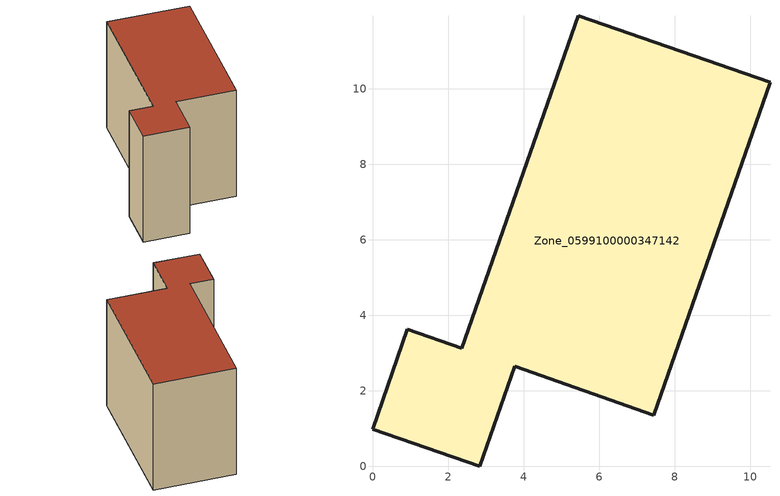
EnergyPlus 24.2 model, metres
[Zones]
Zone_0599100000347142
 floor ground (C_G): 2.84,0 0,0.98 0.92,3.63 2.36,3.13 5.44,11.93 10.52,10.17 7.45,1.36 3.77,2.65 z0
 wall outside (C_F): 0,0.98 2.84,0 3.77,2.65 7.45,1.36 10.52,10.17 5.44,11.93 2.36,3.13 0.92,3.63 0,0.98 z0:8.05
 roof outside (C_R): 7.45,1.36 10.52,10.17 5.44,11.93 2.36,3.13 0.92,3.63 0,0.98 2.84,0 3.77,2.65 z8.05
[BUILDING]
Pand.0599100000347142: North Axis=0; Terrain=City; Loads Convergence Tolerance Value=0.04; Temperature Convergence Tolerance Value=0.4; Solar Distribution=FullExterior; Maximum Number of Warmup Days=25; Minimum Number of Warmup Days=1
[Site:Location]
Rotterdam.The.Hague.AP_ZH_NLD Design_Conditions: Latitude=51.96; Longitude=4.45; Time Zone=1; Elevation=-4.5
[SITE:GROUNDTEMPERATURE:BUILDINGSURFACE]
18, 18, 18, 18, 18, 18, 18, 18, 18, 18, 18, 18
[MATERIAL] Thermal Absorptance=0.9; Solar Absorptance=0.7; Visible Absorptance=0.7
Name | Roughness | Thickness | Conductivity | Density | Specific Heat
G.TI.1992-2005 | MediumSmooth | 0.15 | 0.06 | 540 | 1210
F.TI.1992-2005 | Rough | 0.3 | 0.12 | 1920 | 840
R.TI.1992-2005 | MediumRough | 0.2 | 0.08 | 1500 | 1000
[CONSTRUCTION]
C_G: G.TI.1992-2005
C_F: F.TI.1992-2005
C_R: R.TI.1992-2005
[ZONE]
Zone_0599100000347142: Type=1; Multiplier=1; Ceiling Height=Autocalculate; Volume=Autocalculate; Floor Area=autocalculate; Part of Total Floor Area=Yes
[ZONEINFILTRATION:DESIGNFLOWRATE]
Infil_Zone_0599100000347142: Zone or ZoneList or Space or SpaceList=Zone_0599100000347142; Schedule=AlwaysOn; Design Flow Rate Calculation Method=Flow/Area; Flow Rate per Floor Area=0.0015; Constant Term Coefficient=1; Temperature Term Coefficient=0; Velocity Term Coefficient=0; Velocity Squared Term Coefficient=0
[HVACTEMPLATE:ZONE:IDEALLOADSAIRSYSTEM]
Zone_0599100000347142: Maximum Heating Supply Air Temperature=50; Minimum Cooling Supply Air Temperature=13; Maximum Heating Supply Air Humidity Ratio=0.0156; Minimum Cooling Supply Air Humidity Ratio=0.0077; Heating Limit=NoLimit; Cooling Limit=NoLimit; Dehumidification Control Type=ConstantSensibleHeatRatio; Cooling Sensible Heat Ratio=0.7; Dehumidification Setpoint=60; Humidification Control Type=None; Humidification Setpoint=30; Outdoor Air Method=None; Outdoor Air Flow Rate per Person=0.00944; Outdoor Air Flow Rate per Zone Floor Area=0; Outdoor Air Flow Rate per Zone=0; Demand Controlled Ventilation Type=None; Outdoor Air Economizer Type=NoEconomizer; Heat Recovery Type=None; Sensible Heat Recovery Effectiveness=0.7; Latent Heat Recovery Effectiveness=0.65
[ZONECONTROL:THERMOSTAT]
ThermostatControl_Zone_0599100000347142: Zone or ZoneList=Zone_0599100000347142; Control Type Schedule=DualSetpointControlType; Control 1=Thermostat_Zone_0599100000347142; Temperature Difference Between Cutout And Setpoint=0
[THERMOSTATSETPOINT:DUALSETPOINT]
Thermostat_Zone_0599100000347142: Heating Setpoint Temperature Schedule=HeatingSetpoint_Zone_0599100000347142; Cooling Setpoint Temperature Schedule=CoolingSetpoint_Zone_0599100000347142
[SCHEDULE:COMPACT]
HeatingSetpoint_Zone_0599100000347142: Through: 12/31, For: AllDays, Until: 24:00, 21
CoolingSetpoint_Zone_0599100000347142: Through: 12/31, For: AllDays, Until: 24:00, 24
DualSetpointControlType: Through: 12/31, For: AllDays, Until: 24:00, 4
AlwaysOn: Through: 12/31, For: AllDays, Until: 24:00, 1
